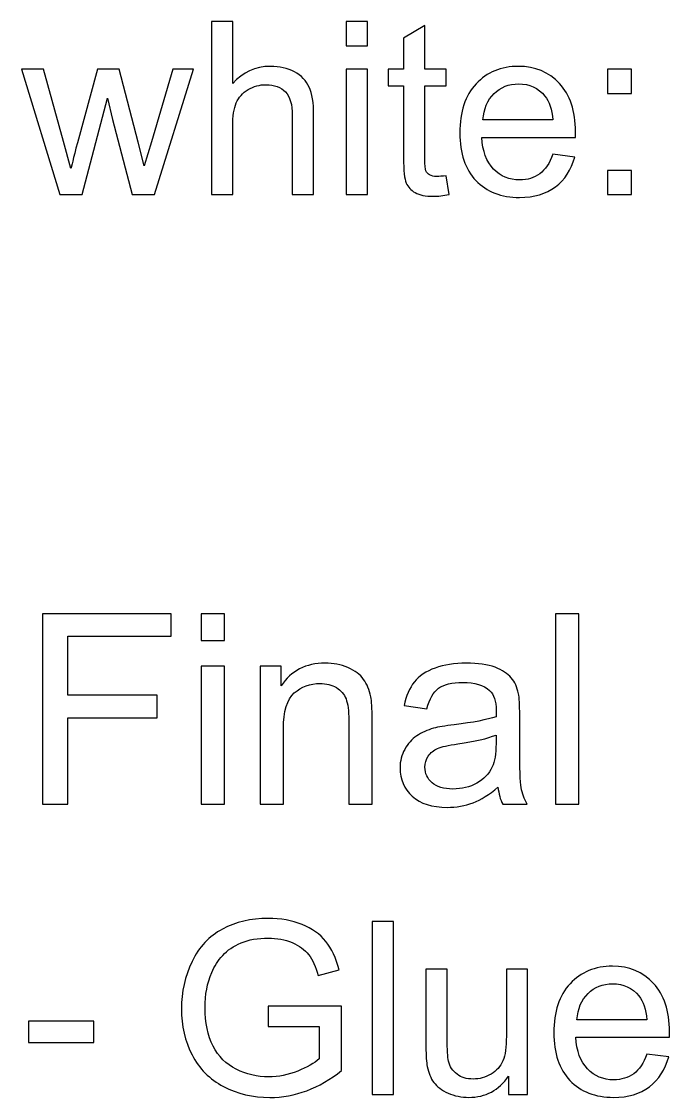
# Model space of a CAD drawing. Header units: centimetres. Extents: x -233 to -82, y 123 to 153.
# Drawn here: x -170.615 to -169.67, y 141.004 to 142.573 of the extents above; entities that cross this region are included whole.
import ezdxf

# ---------------------------------------------------------------- set-up
doc = ezdxf.new("R2010")
doc.units = ezdxf.units.CM
doc.header["$MEASUREMENT"] = 0
doc.layers.add('layer 1', color=7, linetype='Continuous')

msp = doc.modelspace()

# ---------------------------------------------------------------- linework, layer by layer
at = {"layer": 'layer 1'}
for points, knots in [([(-170.3377, 142.32027), (-170.3377, 142.32027), (-170.3377, 142.57277), (-170.3377, 142.57277), (-170.3377, 142.57277), (-170.3377, 142.57277), (-170.3067, 142.57277), (-170.3067, 142.57277), (-170.3067, 142.57277), (-170.3067, 142.57277), (-170.3067, 142.48217), (-170.3067, 142.48217), (-170.3067, 142.48217), (-170.2922, 142.49897), (-170.274, 142.50737), (-170.252, 142.50737), (-170.252, 142.50737), (-170.2384, 142.50737), (-170.2266, 142.50467), (-170.2166, 142.49937), (-170.2166, 142.49937), (-170.2067, 142.49397), (-170.1995, 142.48657), (-170.1952, 142.47717), (-170.1952, 142.47717), (-170.1909, 142.46777), (-170.1887, 142.45407), (-170.1887, 142.43617), (-170.1887, 142.43617), (-170.1887, 142.43617), (-170.1887, 142.32027), (-170.1887, 142.32027), (-170.1887, 142.32027), (-170.1887, 142.32027), (-170.2198, 142.32027), (-170.2198, 142.32027), (-170.2198, 142.32027), (-170.2198, 142.32027), (-170.2198, 142.43617), (-170.2198, 142.43617), (-170.2198, 142.43617), (-170.2198, 142.45167), (-170.2231, 142.46297), (-170.2298, 142.47007), (-170.2298, 142.47007), (-170.2365, 142.47717), (-170.246, 142.48067), (-170.2583, 142.48067), (-170.2583, 142.48067), (-170.2675, 142.48067), (-170.2761, 142.47827), (-170.2842, 142.47357), (-170.2842, 142.47357), (-170.2923, 142.46877), (-170.2981, 142.46227), (-170.3015, 142.45417), (-170.3015, 142.45417), (-170.305, 142.44597), (-170.3067, 142.43467), (-170.3067, 142.42037), (-170.3067, 142.42037), (-170.3067, 142.42037), (-170.3067, 142.32027), (-170.3067, 142.32027), (-170.3067, 142.32027), (-170.3067, 142.32027), (-170.3377, 142.32027), (-170.3377, 142.32027)], [0, 0, 0, 0, 0.0555556, 0.0555556, 0.0555556, 0.0555556, 0.1111111, 0.1111111, 0.1111111, 0.1111111, 0.1666667, 0.1666667, 0.1666667, 0.1666667, 0.2222222, 0.2222222, 0.2222222, 0.2222222, 0.2777778, 0.2777778, 0.2777778, 0.2777778, 0.3333333, 0.3333333, 0.3333333, 0.3333333, 0.3888889, 0.3888889, 0.3888889, 0.3888889, 0.4444444, 0.4444444, 0.4444444, 0.4444444, 0.5, 0.5, 0.5, 0.5, 0.5555556, 0.5555556, 0.5555556, 0.5555556, 0.6111111, 0.6111111, 0.6111111, 0.6111111, 0.6666667, 0.6666667, 0.6666667, 0.6666667, 0.7222222, 0.7222222, 0.7222222, 0.7222222, 0.7777778, 0.7777778, 0.7777778, 0.7777778, 0.8333333, 0.8333333, 0.8333333, 0.8333333, 0.8888889, 0.8888889, 0.8888889, 0.8888889, 1, 1, 1, 1]), ([(-170.1414, 142.53717), (-170.1414, 142.53717), (-170.1414, 142.57277), (-170.1414, 142.57277), (-170.1414, 142.57277), (-170.1414, 142.57277), (-170.1104, 142.57277), (-170.1104, 142.57277), (-170.1104, 142.57277), (-170.1104, 142.57277), (-170.1104, 142.53717), (-170.1104, 142.53717), (-170.1104, 142.53717), (-170.1104, 142.53717), (-170.1414, 142.53717), (-170.1414, 142.53717)], [0, 0, 0, 0, 0.2, 0.2, 0.2, 0.2, 0.4, 0.4, 0.4, 0.4, 0.6, 0.6, 0.6, 0.6, 1, 1, 1, 1]), ([(-169.9954, 142.34797), (-169.9954, 142.34797), (-169.991, 142.32057), (-169.991, 142.32057), (-169.991, 142.32057), (-169.9997, 142.31877), (-170.0075, 142.31787), (-170.0144, 142.31787), (-170.0144, 142.31787), (-170.0257, 142.31787), (-170.0344, 142.31967), (-170.0406, 142.32327), (-170.0406, 142.32327), (-170.0468, 142.32677), (-170.0512, 142.33147), (-170.0537, 142.33727), (-170.0537, 142.33727), (-170.0562, 142.34307), (-170.0575, 142.35527), (-170.0575, 142.37387), (-170.0575, 142.37387), (-170.0575, 142.37387), (-170.0575, 142.47907), (-170.0575, 142.47907), (-170.0575, 142.47907), (-170.0575, 142.47907), (-170.0802, 142.47907), (-170.0802, 142.47907), (-170.0802, 142.47907), (-170.0802, 142.47907), (-170.0802, 142.50317), (-170.0802, 142.50317), (-170.0802, 142.50317), (-170.0802, 142.50317), (-170.0575, 142.50317), (-170.0575, 142.50317), (-170.0575, 142.50317), (-170.0575, 142.50317), (-170.0575, 142.54847), (-170.0575, 142.54847), (-170.0575, 142.54847), (-170.0575, 142.54847), (-170.0266, 142.56707), (-170.0266, 142.56707), (-170.0266, 142.56707), (-170.0266, 142.56707), (-170.0266, 142.50317), (-170.0266, 142.50317), (-170.0266, 142.50317), (-170.0266, 142.50317), (-169.9954, 142.50317), (-169.9954, 142.50317), (-169.9954, 142.50317), (-169.9954, 142.50317), (-169.9954, 142.47907), (-169.9954, 142.47907), (-169.9954, 142.47907), (-169.9954, 142.47907), (-170.0266, 142.47907), (-170.0266, 142.47907), (-170.0266, 142.47907), (-170.0266, 142.47907), (-170.0266, 142.37207), (-170.0266, 142.37207), (-170.0266, 142.37207), (-170.0266, 142.36327), (-170.0261, 142.35757), (-170.025, 142.35507), (-170.025, 142.35507), (-170.0239, 142.35257), (-170.0221, 142.35057), (-170.0196, 142.34907), (-170.0196, 142.34907), (-170.0171, 142.34757), (-170.0136, 142.34677), (-170.0091, 142.34677), (-170.0091, 142.34677), (-170.0056, 142.34677), (-170.0011, 142.34717), (-169.9954, 142.34797)], [0, 0, 0, 0, 0.047619, 0.047619, 0.047619, 0.047619, 0.0952381, 0.0952381, 0.0952381, 0.0952381, 0.1428571, 0.1428571, 0.1428571, 0.1428571, 0.1904762, 0.1904762, 0.1904762, 0.1904762, 0.2380952, 0.2380952, 0.2380952, 0.2380952, 0.2857143, 0.2857143, 0.2857143, 0.2857143, 0.3333333, 0.3333333, 0.3333333, 0.3333333, 0.3809524, 0.3809524, 0.3809524, 0.3809524, 0.4285714, 0.4285714, 0.4285714, 0.4285714, 0.4761905, 0.4761905, 0.4761905, 0.4761905, 0.5238095, 0.5238095, 0.5238095, 0.5238095, 0.5714286, 0.5714286, 0.5714286, 0.5714286, 0.6190476, 0.6190476, 0.6190476, 0.6190476, 0.6666667, 0.6666667, 0.6666667, 0.6666667, 0.7142857, 0.7142857, 0.7142857, 0.7142857, 0.7619048, 0.7619048, 0.7619048, 0.7619048, 0.8095238, 0.8095238, 0.8095238, 0.8095238, 0.8571429, 0.8571429, 0.8571429, 0.8571429, 0.9047619, 0.9047619, 0.9047619, 0.9047619, 1, 1, 1, 1]), ([(-169.8399, 142.37917), (-169.8399, 142.37917), (-169.8079, 142.37517), (-169.8079, 142.37517), (-169.8079, 142.37517), (-169.813, 142.35647), (-169.8223, 142.34197), (-169.836, 142.33167), (-169.836, 142.33167), (-169.8497, 142.32137), (-169.8671, 142.31617), (-169.8883, 142.31617), (-169.8883, 142.31617), (-169.9151, 142.31617), (-169.9363, 142.32437), (-169.952, 142.34087), (-169.952, 142.34087), (-169.9677, 142.35737), (-169.9755, 142.38047), (-169.9755, 142.41017), (-169.9755, 142.41017), (-169.9755, 142.44097), (-169.9676, 142.46487), (-169.9517, 142.48187), (-169.9517, 142.48187), (-169.9358, 142.49887), (-169.9153, 142.50737), (-169.89, 142.50737), (-169.89, 142.50737), (-169.8656, 142.50737), (-169.8456, 142.49907), (-169.8301, 142.48237), (-169.8301, 142.48237), (-169.8146, 142.46567), (-169.8068, 142.44227), (-169.8068, 142.41207), (-169.8068, 142.41207), (-169.8068, 142.41027), (-169.8069, 142.40747), (-169.807, 142.40377), (-169.807, 142.40377), (-169.807, 142.40377), (-169.9434, 142.40377), (-169.9434, 142.40377), (-169.9434, 142.40377), (-169.9423, 142.38367), (-169.9366, 142.36837), (-169.9264, 142.35767), (-169.9264, 142.35767), (-169.9162, 142.34697), (-169.9034, 142.34167), (-169.8881, 142.34167), (-169.8881, 142.34167), (-169.8768, 142.34167), (-169.8671, 142.34467), (-169.859, 142.35067), (-169.859, 142.35067), (-169.851, 142.35657), (-169.8446, 142.36607), (-169.8399, 142.37917)], [0, 0, 0, 0, 0.0625, 0.0625, 0.0625, 0.0625, 0.125, 0.125, 0.125, 0.125, 0.1875, 0.1875, 0.1875, 0.1875, 0.25, 0.25, 0.25, 0.25, 0.3125, 0.3125, 0.3125, 0.3125, 0.375, 0.375, 0.375, 0.375, 0.4375, 0.4375, 0.4375, 0.4375, 0.5, 0.5, 0.5, 0.5, 0.5625, 0.5625, 0.5625, 0.5625, 0.625, 0.625, 0.625, 0.625, 0.6875, 0.6875, 0.6875, 0.6875, 0.75, 0.75, 0.75, 0.75, 0.8125, 0.8125, 0.8125, 0.8125, 0.875, 0.875, 0.875, 0.875, 1, 1, 1, 1]), ([(-170.5588, 142.32027), (-170.5588, 142.32027), (-170.6148, 142.50317), (-170.6148, 142.50317), (-170.6148, 142.50317), (-170.6148, 142.50317), (-170.5827, 142.50317), (-170.5827, 142.50317), (-170.5827, 142.50317), (-170.5827, 142.50317), (-170.5536, 142.39757), (-170.5536, 142.39757), (-170.5536, 142.39757), (-170.5536, 142.39757), (-170.5428, 142.35837), (-170.5428, 142.35837), (-170.5428, 142.35837), (-170.5423, 142.36027), (-170.5392, 142.37287), (-170.5333, 142.39607), (-170.5333, 142.39607), (-170.5333, 142.39607), (-170.5042, 142.50317), (-170.5042, 142.50317), (-170.5042, 142.50317), (-170.5042, 142.50317), (-170.4723, 142.50317), (-170.4723, 142.50317), (-170.4723, 142.50317), (-170.4723, 142.50317), (-170.4449, 142.39707), (-170.4449, 142.39707), (-170.4449, 142.39707), (-170.4449, 142.39707), (-170.4358, 142.36217), (-170.4358, 142.36217), (-170.4358, 142.36217), (-170.4358, 142.36217), (-170.4253, 142.39747), (-170.4253, 142.39747), (-170.4253, 142.39747), (-170.4253, 142.39747), (-170.3939, 142.50317), (-170.3939, 142.50317), (-170.3939, 142.50317), (-170.3939, 142.50317), (-170.3638, 142.50317), (-170.3638, 142.50317), (-170.3638, 142.50317), (-170.3638, 142.50317), (-170.421, 142.32027), (-170.421, 142.32027), (-170.421, 142.32027), (-170.421, 142.32027), (-170.4532, 142.32027), (-170.4532, 142.32027), (-170.4532, 142.32027), (-170.4532, 142.32027), (-170.4823, 142.42987), (-170.4823, 142.42987), (-170.4823, 142.42987), (-170.4823, 142.42987), (-170.4894, 142.46097), (-170.4894, 142.46097), (-170.4894, 142.46097), (-170.4894, 142.46097), (-170.5264, 142.32027), (-170.5264, 142.32027), (-170.5264, 142.32027), (-170.5264, 142.32027), (-170.5588, 142.32027), (-170.5588, 142.32027)], [0, 0, 0, 0, 0.0526316, 0.0526316, 0.0526316, 0.0526316, 0.1052632, 0.1052632, 0.1052632, 0.1052632, 0.1578947, 0.1578947, 0.1578947, 0.1578947, 0.2105263, 0.2105263, 0.2105263, 0.2105263, 0.2631579, 0.2631579, 0.2631579, 0.2631579, 0.3157895, 0.3157895, 0.3157895, 0.3157895, 0.3684211, 0.3684211, 0.3684211, 0.3684211, 0.4210526, 0.4210526, 0.4210526, 0.4210526, 0.4736842, 0.4736842, 0.4736842, 0.4736842, 0.5263158, 0.5263158, 0.5263158, 0.5263158, 0.5789474, 0.5789474, 0.5789474, 0.5789474, 0.6315789, 0.6315789, 0.6315789, 0.6315789, 0.6842105, 0.6842105, 0.6842105, 0.6842105, 0.7368421, 0.7368421, 0.7368421, 0.7368421, 0.7894737, 0.7894737, 0.7894737, 0.7894737, 0.8421053, 0.8421053, 0.8421053, 0.8421053, 0.8947368, 0.8947368, 0.8947368, 0.8947368, 1, 1, 1, 1]), ([(-170.1414, 142.32027), (-170.1414, 142.32027), (-170.1414, 142.50317), (-170.1414, 142.50317), (-170.1414, 142.50317), (-170.1414, 142.50317), (-170.1104, 142.50317), (-170.1104, 142.50317), (-170.1104, 142.50317), (-170.1104, 142.50317), (-170.1104, 142.32027), (-170.1104, 142.32027), (-170.1104, 142.32027), (-170.1104, 142.32027), (-170.1414, 142.32027), (-170.1414, 142.32027)], [0, 0, 0, 0, 0.2, 0.2, 0.2, 0.2, 0.4, 0.4, 0.4, 0.4, 0.6, 0.6, 0.6, 0.6, 1, 1, 1, 1]), ([(-169.7603, 142.46787), (-169.7603, 142.46787), (-169.7603, 142.50317), (-169.7603, 142.50317), (-169.7603, 142.50317), (-169.7603, 142.50317), (-169.725, 142.50317), (-169.725, 142.50317), (-169.725, 142.50317), (-169.725, 142.50317), (-169.725, 142.46787), (-169.725, 142.46787), (-169.725, 142.46787), (-169.725, 142.46787), (-169.7603, 142.46787), (-169.7603, 142.46787)], [0, 0, 0, 0, 0.2, 0.2, 0.2, 0.2, 0.4, 0.4, 0.4, 0.4, 0.6, 0.6, 0.6, 0.6, 1, 1, 1, 1]), ([(-169.9417, 142.42927), (-169.9417, 142.42927), (-169.8396, 142.42927), (-169.8396, 142.42927), (-169.8396, 142.42927), (-169.8409, 142.44467), (-169.8448, 142.45627), (-169.8513, 142.46397), (-169.8513, 142.46397), (-169.8612, 142.47587), (-169.874, 142.48187), (-169.8897, 142.48187), (-169.8897, 142.48187), (-169.904, 142.48187), (-169.9159, 142.47707), (-169.9256, 142.46757), (-169.9256, 142.46757), (-169.9353, 142.45807), (-169.9407, 142.44527), (-169.9417, 142.42927)], [0, 0, 0, 0, 0.1666667, 0.1666667, 0.1666667, 0.1666667, 0.3333333, 0.3333333, 0.3333333, 0.3333333, 0.5, 0.5, 0.5, 0.5, 0.6666667, 0.6666667, 0.6666667, 0.6666667, 1, 1, 1, 1]), ([(-169.7603, 142.32027), (-169.7603, 142.32027), (-169.7603, 142.35557), (-169.7603, 142.35557), (-169.7603, 142.35557), (-169.7603, 142.35557), (-169.725, 142.35557), (-169.725, 142.35557), (-169.725, 142.35557), (-169.725, 142.35557), (-169.725, 142.32027), (-169.725, 142.32027), (-169.725, 142.32027), (-169.725, 142.32027), (-169.7603, 142.32027), (-169.7603, 142.32027)], [0, 0, 0, 0, 0.2, 0.2, 0.2, 0.2, 0.4, 0.4, 0.4, 0.4, 0.6, 0.6, 0.6, 0.6, 1, 1, 1, 1]), ([(-170.58401, 141.4313), (-170.58401, 141.4313), (-170.58401, 141.70905), (-170.58401, 141.70905), (-170.58401, 141.70905), (-170.58401, 141.70905), (-170.39657, 141.70905), (-170.39657, 141.70905), (-170.39657, 141.70905), (-170.39657, 141.70905), (-170.39657, 141.67627), (-170.39657, 141.67627), (-170.39657, 141.67627), (-170.39657, 141.67627), (-170.54716, 141.67627), (-170.54716, 141.67627), (-170.54716, 141.67627), (-170.54716, 141.67627), (-170.54716, 141.59025), (-170.54716, 141.59025), (-170.54716, 141.59025), (-170.54716, 141.59025), (-170.41681, 141.59025), (-170.41681, 141.59025), (-170.41681, 141.59025), (-170.41681, 141.59025), (-170.41681, 141.55747), (-170.41681, 141.55747), (-170.41681, 141.55747), (-170.41681, 141.55747), (-170.54716, 141.55747), (-170.54716, 141.55747), (-170.54716, 141.55747), (-170.54716, 141.55747), (-170.54716, 141.4313), (-170.54716, 141.4313), (-170.54716, 141.4313), (-170.54716, 141.4313), (-170.58401, 141.4313), (-170.58401, 141.4313)], [0, 0, 0, 0, 0.0909091, 0.0909091, 0.0909091, 0.0909091, 0.1818182, 0.1818182, 0.1818182, 0.1818182, 0.2727273, 0.2727273, 0.2727273, 0.2727273, 0.3636364, 0.3636364, 0.3636364, 0.3636364, 0.4545455, 0.4545455, 0.4545455, 0.4545455, 0.5454545, 0.5454545, 0.5454545, 0.5454545, 0.6363636, 0.6363636, 0.6363636, 0.6363636, 0.7272727, 0.7272727, 0.7272727, 0.7272727, 0.8181818, 0.8181818, 0.8181818, 0.8181818, 1, 1, 1, 1]), ([(-170.35301, 141.66989), (-170.35301, 141.66989), (-170.35301, 141.70905), (-170.35301, 141.70905), (-170.35301, 141.70905), (-170.35301, 141.70905), (-170.31891, 141.70905), (-170.31891, 141.70905), (-170.31891, 141.70905), (-170.31891, 141.70905), (-170.31891, 141.66989), (-170.31891, 141.66989), (-170.31891, 141.66989), (-170.31891, 141.66989), (-170.35301, 141.66989), (-170.35301, 141.66989)], [0, 0, 0, 0, 0.2, 0.2, 0.2, 0.2, 0.4, 0.4, 0.4, 0.4, 0.6, 0.6, 0.6, 0.6, 1, 1, 1, 1]), ([(-169.83601, 141.4313), (-169.83601, 141.4313), (-169.83601, 141.70905), (-169.83601, 141.70905), (-169.83601, 141.70905), (-169.83601, 141.70905), (-169.80191, 141.70905), (-169.80191, 141.70905), (-169.80191, 141.70905), (-169.80191, 141.70905), (-169.80191, 141.4313), (-169.80191, 141.4313), (-169.80191, 141.4313), (-169.80191, 141.4313), (-169.83601, 141.4313), (-169.83601, 141.4313)], [0, 0, 0, 0, 0.2, 0.2, 0.2, 0.2, 0.4, 0.4, 0.4, 0.4, 0.6, 0.6, 0.6, 0.6, 1, 1, 1, 1]), ([(-170.35301, 141.4313), (-170.35301, 141.4313), (-170.35301, 141.63249), (-170.35301, 141.63249), (-170.35301, 141.63249), (-170.35301, 141.63249), (-170.31891, 141.63249), (-170.31891, 141.63249), (-170.31891, 141.63249), (-170.31891, 141.63249), (-170.31891, 141.4313), (-170.31891, 141.4313), (-170.31891, 141.4313), (-170.31891, 141.4313), (-170.35301, 141.4313), (-170.35301, 141.4313)], [0, 0, 0, 0, 0.2, 0.2, 0.2, 0.2, 0.4, 0.4, 0.4, 0.4, 0.6, 0.6, 0.6, 0.6, 1, 1, 1, 1]), ([(-170.26688, 141.4313), (-170.26688, 141.4313), (-170.26688, 141.63249), (-170.26688, 141.63249), (-170.26688, 141.63249), (-170.26688, 141.63249), (-170.23619, 141.63249), (-170.23619, 141.63249), (-170.23619, 141.63249), (-170.23619, 141.63249), (-170.23619, 141.60389), (-170.23619, 141.60389), (-170.23619, 141.60389), (-170.22145, 141.626), (-170.20011, 141.63711), (-170.17217, 141.63711), (-170.17217, 141.63711), (-170.16007, 141.63711), (-170.14896, 141.63491), (-170.13873, 141.63062), (-170.13873, 141.63062), (-170.1285, 141.62622), (-170.12091, 141.6205), (-170.11585, 141.61346), (-170.11585, 141.61346), (-170.1109, 141.60631), (-170.10738, 141.59795), (-170.10529, 141.58816), (-170.10529, 141.58816), (-170.10408, 141.58189), (-170.10342, 141.57078), (-170.10342, 141.55505), (-170.10342, 141.55505), (-170.10342, 141.55505), (-170.10342, 141.4313), (-170.10342, 141.4313), (-170.10342, 141.4313), (-170.10342, 141.4313), (-170.13752, 141.4313), (-170.13752, 141.4313), (-170.13752, 141.4313), (-170.13752, 141.4313), (-170.13752, 141.55373), (-170.13752, 141.55373), (-170.13752, 141.55373), (-170.13752, 141.56759), (-170.13884, 141.57793), (-170.14148, 141.58486), (-170.14148, 141.58486), (-170.14412, 141.59179), (-170.14885, 141.59729), (-170.15556, 141.60136), (-170.15556, 141.60136), (-170.16238, 141.60543), (-170.1703, 141.60752), (-170.17943, 141.60752), (-170.17943, 141.60752), (-170.19395, 141.60752), (-170.20649, 141.6029), (-170.21694, 141.59366), (-170.21694, 141.59366), (-170.2275, 141.58442), (-170.23278, 141.56693), (-170.23278, 141.54119), (-170.23278, 141.54119), (-170.23278, 141.54119), (-170.23278, 141.4313), (-170.23278, 141.4313), (-170.23278, 141.4313), (-170.23278, 141.4313), (-170.26688, 141.4313), (-170.26688, 141.4313)], [0, 0, 0, 0, 0.0526316, 0.0526316, 0.0526316, 0.0526316, 0.1052632, 0.1052632, 0.1052632, 0.1052632, 0.1578947, 0.1578947, 0.1578947, 0.1578947, 0.2105263, 0.2105263, 0.2105263, 0.2105263, 0.2631579, 0.2631579, 0.2631579, 0.2631579, 0.3157895, 0.3157895, 0.3157895, 0.3157895, 0.3684211, 0.3684211, 0.3684211, 0.3684211, 0.4210526, 0.4210526, 0.4210526, 0.4210526, 0.4736842, 0.4736842, 0.4736842, 0.4736842, 0.5263158, 0.5263158, 0.5263158, 0.5263158, 0.5789474, 0.5789474, 0.5789474, 0.5789474, 0.6315789, 0.6315789, 0.6315789, 0.6315789, 0.6842105, 0.6842105, 0.6842105, 0.6842105, 0.7368421, 0.7368421, 0.7368421, 0.7368421, 0.7894737, 0.7894737, 0.7894737, 0.7894737, 0.8421053, 0.8421053, 0.8421053, 0.8421053, 0.8947368, 0.8947368, 0.8947368, 0.8947368, 1, 1, 1, 1]), ([(-169.91983, 141.45616), (-169.93248, 141.44538), (-169.94458, 141.43779), (-169.95624, 141.43339), (-169.95624, 141.43339), (-169.96801, 141.42899), (-169.98055, 141.42679), (-169.99386, 141.42679), (-169.99386, 141.42679), (-170.01597, 141.42679), (-170.03302, 141.43218), (-170.0449, 141.44296), (-170.0449, 141.44296), (-170.05678, 141.45374), (-170.06272, 141.46749), (-170.06272, 141.48432), (-170.06272, 141.48432), (-170.06272, 141.49422), (-170.06041, 141.50324), (-170.0559, 141.51138), (-170.0559, 141.51138), (-170.05139, 141.51952), (-170.04556, 141.52601), (-170.0383, 141.53096), (-170.0383, 141.53096), (-170.03104, 141.53591), (-170.0229, 141.53965), (-170.01377, 141.54218), (-170.01377, 141.54218), (-170.00706, 141.54394), (-169.99705, 141.54559), (-169.98352, 141.54724), (-169.98352, 141.54724), (-169.95591, 141.55054), (-169.93567, 141.5545), (-169.92269, 141.55901), (-169.92269, 141.55901), (-169.92258, 141.56374), (-169.92247, 141.56671), (-169.92247, 141.56792), (-169.92247, 141.56792), (-169.92247, 141.58178), (-169.92566, 141.59157), (-169.93215, 141.59729), (-169.93215, 141.59729), (-169.94084, 141.60499), (-169.95382, 141.60884), (-169.97098, 141.60884), (-169.97098, 141.60884), (-169.98704, 141.60884), (-169.99892, 141.60609), (-170.00651, 141.60048), (-170.00651, 141.60048), (-170.0141, 141.59487), (-170.01982, 141.58486), (-170.02345, 141.57056), (-170.02345, 141.57056), (-170.02345, 141.57056), (-170.05678, 141.57507), (-170.05678, 141.57507), (-170.05678, 141.57507), (-170.05381, 141.58937), (-170.04875, 141.60092), (-170.04182, 141.60972), (-170.04182, 141.60972), (-170.03489, 141.61841), (-170.02477, 141.62523), (-170.01168, 141.62996), (-170.01168, 141.62996), (-169.99859, 141.63469), (-169.9833, 141.63711), (-169.96603, 141.63711), (-169.96603, 141.63711), (-169.94887, 141.63711), (-169.9349, 141.63513), (-169.92412, 141.63106), (-169.92412, 141.63106), (-169.91345, 141.62699), (-169.90553, 141.62182), (-169.90047, 141.61577), (-169.90047, 141.61577), (-169.89541, 141.60961), (-169.89189, 141.60191), (-169.88991, 141.59256), (-169.88991, 141.59256), (-169.8887, 141.58673), (-169.88815, 141.57628), (-169.88815, 141.5611), (-169.88815, 141.5611), (-169.88815, 141.5611), (-169.88815, 141.51567), (-169.88815, 141.51567), (-169.88815, 141.51567), (-169.88815, 141.48388), (-169.88738, 141.46386), (-169.88595, 141.4555), (-169.88595, 141.4555), (-169.88452, 141.44703), (-169.88166, 141.439), (-169.87737, 141.4313), (-169.87737, 141.4313), (-169.87737, 141.4313), (-169.91301, 141.4313), (-169.91301, 141.4313), (-169.91301, 141.4313), (-169.91653, 141.43834), (-169.91884, 141.44659), (-169.91983, 141.45616)], [0, 0, 0, 0, 0.0357143, 0.0357143, 0.0357143, 0.0357143, 0.0714286, 0.0714286, 0.0714286, 0.0714286, 0.1071429, 0.1071429, 0.1071429, 0.1071429, 0.1428571, 0.1428571, 0.1428571, 0.1428571, 0.1785714, 0.1785714, 0.1785714, 0.1785714, 0.2142857, 0.2142857, 0.2142857, 0.2142857, 0.25, 0.25, 0.25, 0.25, 0.2857143, 0.2857143, 0.2857143, 0.2857143, 0.3214286, 0.3214286, 0.3214286, 0.3214286, 0.3571429, 0.3571429, 0.3571429, 0.3571429, 0.3928571, 0.3928571, 0.3928571, 0.3928571, 0.4285714, 0.4285714, 0.4285714, 0.4285714, 0.4642857, 0.4642857, 0.4642857, 0.4642857, 0.5, 0.5, 0.5, 0.5, 0.5357143, 0.5357143, 0.5357143, 0.5357143, 0.5714286, 0.5714286, 0.5714286, 0.5714286, 0.6071429, 0.6071429, 0.6071429, 0.6071429, 0.6428571, 0.6428571, 0.6428571, 0.6428571, 0.6785714, 0.6785714, 0.6785714, 0.6785714, 0.7142857, 0.7142857, 0.7142857, 0.7142857, 0.75, 0.75, 0.75, 0.75, 0.7857143, 0.7857143, 0.7857143, 0.7857143, 0.8214286, 0.8214286, 0.8214286, 0.8214286, 0.8571429, 0.8571429, 0.8571429, 0.8571429, 0.8928571, 0.8928571, 0.8928571, 0.8928571, 0.9285714, 0.9285714, 0.9285714, 0.9285714, 1, 1, 1, 1]), ([(-169.92269, 141.53228), (-169.93501, 141.52722), (-169.9536, 141.52293), (-169.97835, 141.51941), (-169.97835, 141.51941), (-169.99232, 141.51732), (-170.00222, 141.51512), (-170.00805, 141.51259), (-170.00805, 141.51259), (-170.01388, 141.51006), (-170.01839, 141.50643), (-170.02158, 141.50159), (-170.02158, 141.50159), (-170.02477, 141.49664), (-170.02631, 141.49125), (-170.02631, 141.48531), (-170.02631, 141.48531), (-170.02631, 141.47618), (-170.0229, 141.4687), (-170.01597, 141.46265), (-170.01597, 141.46265), (-170.00904, 141.4566), (-169.99903, 141.45352), (-169.98572, 141.45352), (-169.98572, 141.45352), (-169.97263, 141.45352), (-169.96086, 141.45638), (-169.95063, 141.4621), (-169.95063, 141.4621), (-169.9404, 141.46782), (-169.93292, 141.47563), (-169.92819, 141.48564), (-169.92819, 141.48564), (-169.92456, 141.49334), (-169.92269, 141.50467), (-169.92269, 141.51974), (-169.92269, 141.51974), (-169.92269, 141.51974), (-169.92269, 141.53228), (-169.92269, 141.53228)], [0, 0, 0, 0, 0.0909091, 0.0909091, 0.0909091, 0.0909091, 0.1818182, 0.1818182, 0.1818182, 0.1818182, 0.2727273, 0.2727273, 0.2727273, 0.2727273, 0.3636364, 0.3636364, 0.3636364, 0.3636364, 0.4545455, 0.4545455, 0.4545455, 0.4545455, 0.5454545, 0.5454545, 0.5454545, 0.5454545, 0.6363636, 0.6363636, 0.6363636, 0.6363636, 0.7272727, 0.7272727, 0.7272727, 0.7272727, 0.8181818, 0.8181818, 0.8181818, 0.8181818, 1, 1, 1, 1]), ([(-170.2549, 141.10697), (-170.2549, 141.10697), (-170.2549, 141.13667), (-170.2549, 141.13667), (-170.2549, 141.13667), (-170.2549, 141.13667), (-170.1479, 141.13677), (-170.1479, 141.13677), (-170.1479, 141.13677), (-170.1479, 141.13677), (-170.1479, 141.04307), (-170.1479, 141.04307), (-170.1479, 141.04307), (-170.1644, 141.02997), (-170.1813, 141.02017), (-170.1987, 141.01357), (-170.1987, 141.01357), (-170.2162, 141.00697), (-170.2341, 141.00367), (-170.2525, 141.00367), (-170.2525, 141.00367), (-170.2773, 141.00367), (-170.2998, 141.00897), (-170.3201, 141.01967), (-170.3201, 141.01967), (-170.3404, 141.03027), (-170.3557, 141.04557), (-170.366, 141.06567), (-170.366, 141.06567), (-170.3763, 141.08577), (-170.3815, 141.10817), (-170.3815, 141.13307), (-170.3815, 141.13307), (-170.3815, 141.15757), (-170.3764, 141.18057), (-170.3661, 141.20187), (-170.3661, 141.20187), (-170.3558, 141.22317), (-170.341, 141.23897), (-170.3217, 141.24927), (-170.3217, 141.24927), (-170.3024, 141.25957), (-170.2802, 141.26477), (-170.2551, 141.26477), (-170.2551, 141.26477), (-170.2368, 141.26477), (-170.2203, 141.26187), (-170.2055, 141.25597), (-170.2055, 141.25597), (-170.1908, 141.25007), (-170.1792, 141.24177), (-170.1708, 141.23127), (-170.1708, 141.23127), (-170.1625, 141.22067), (-170.1561, 141.20687), (-170.1517, 141.18987), (-170.1517, 141.18987), (-170.1517, 141.18987), (-170.1819, 141.18157), (-170.1819, 141.18157), (-170.1819, 141.18157), (-170.1857, 141.19447), (-170.1904, 141.20457), (-170.196, 141.21197), (-170.196, 141.21197), (-170.2016, 141.21927), (-170.2096, 141.22517), (-170.2201, 141.22957), (-170.2201, 141.22957), (-170.2306, 141.23397), (-170.2422, 141.23617), (-170.2549, 141.23617), (-170.2549, 141.23617), (-170.2702, 141.23617), (-170.2834, 141.23387), (-170.2945, 141.22927), (-170.2945, 141.22927), (-170.3056, 141.22457), (-170.3146, 141.21847), (-170.3214, 141.21087), (-170.3214, 141.21087), (-170.3283, 141.20327), (-170.3336, 141.19497), (-170.3374, 141.18587), (-170.3374, 141.18587), (-170.3439, 141.17027), (-170.3471, 141.15337), (-170.3471, 141.13507), (-170.3471, 141.13507), (-170.3471, 141.11257), (-170.3432, 141.09377), (-170.3354, 141.07867), (-170.3354, 141.07867), (-170.3277, 141.06347), (-170.3164, 141.05217), (-170.3016, 141.04487), (-170.3016, 141.04487), (-170.2868, 141.03747), (-170.2711, 141.03377), (-170.2544, 141.03377), (-170.2544, 141.03377), (-170.2399, 141.03377), (-170.2258, 141.03657), (-170.212, 141.04217), (-170.212, 141.04217), (-170.1983, 141.04767), (-170.1878, 141.05367), (-170.1807, 141.05997), (-170.1807, 141.05997), (-170.1807, 141.05997), (-170.1807, 141.10697), (-170.1807, 141.10697), (-170.1807, 141.10697), (-170.1807, 141.10697), (-170.2549, 141.10697), (-170.2549, 141.10697)], [0, 0, 0, 0, 0.0333333, 0.0333333, 0.0333333, 0.0333333, 0.0666667, 0.0666667, 0.0666667, 0.0666667, 0.1, 0.1, 0.1, 0.1, 0.1333333, 0.1333333, 0.1333333, 0.1333333, 0.1666667, 0.1666667, 0.1666667, 0.1666667, 0.2, 0.2, 0.2, 0.2, 0.2333333, 0.2333333, 0.2333333, 0.2333333, 0.2666667, 0.2666667, 0.2666667, 0.2666667, 0.3, 0.3, 0.3, 0.3, 0.3333333, 0.3333333, 0.3333333, 0.3333333, 0.3666667, 0.3666667, 0.3666667, 0.3666667, 0.4, 0.4, 0.4, 0.4, 0.4333333, 0.4333333, 0.4333333, 0.4333333, 0.4666667, 0.4666667, 0.4666667, 0.4666667, 0.5, 0.5, 0.5, 0.5, 0.5333333, 0.5333333, 0.5333333, 0.5333333, 0.5666667, 0.5666667, 0.5666667, 0.5666667, 0.6, 0.6, 0.6, 0.6, 0.6333333, 0.6333333, 0.6333333, 0.6333333, 0.6666667, 0.6666667, 0.6666667, 0.6666667, 0.7, 0.7, 0.7, 0.7, 0.7333333, 0.7333333, 0.7333333, 0.7333333, 0.7666667, 0.7666667, 0.7666667, 0.7666667, 0.8, 0.8, 0.8, 0.8, 0.8333333, 0.8333333, 0.8333333, 0.8333333, 0.8666667, 0.8666667, 0.8666667, 0.8666667, 0.9, 0.9, 0.9, 0.9, 0.9333333, 0.9333333, 0.9333333, 0.9333333, 1, 1, 1, 1]), ([(-170.1033, 141.00797), (-170.1033, 141.00797), (-170.1033, 141.26047), (-170.1033, 141.26047), (-170.1033, 141.26047), (-170.1033, 141.26047), (-170.0723, 141.26047), (-170.0723, 141.26047), (-170.0723, 141.26047), (-170.0723, 141.26047), (-170.0723, 141.00797), (-170.0723, 141.00797), (-170.0723, 141.00797), (-170.0723, 141.00797), (-170.1033, 141.00797), (-170.1033, 141.00797)], [0, 0, 0, 0, 0.2, 0.2, 0.2, 0.2, 0.4, 0.4, 0.4, 0.4, 0.6, 0.6, 0.6, 0.6, 1, 1, 1, 1]), ([(-169.9044, 141.00797), (-169.9044, 141.00797), (-169.9044, 141.03487), (-169.9044, 141.03487), (-169.9044, 141.03487), (-169.9186, 141.01417), (-169.9379, 141.00387), (-169.9624, 141.00387), (-169.9624, 141.00387), (-169.9732, 141.00387), (-169.9833, 141.00597), (-169.9926, 141.01007), (-169.9926, 141.01007), (-170.002, 141.01417), (-170.009, 141.01937), (-170.0135, 141.02567), (-170.0135, 141.02567), (-170.018, 141.03187), (-170.0212, 141.03957), (-170.023, 141.04867), (-170.023, 141.04867), (-170.0243, 141.05477), (-170.0249, 141.06437), (-170.0249, 141.07757), (-170.0249, 141.07757), (-170.0249, 141.07757), (-170.0249, 141.19087), (-170.0249, 141.19087), (-170.0249, 141.19087), (-170.0249, 141.19087), (-169.9939, 141.19087), (-169.9939, 141.19087), (-169.9939, 141.19087), (-169.9939, 141.19087), (-169.9939, 141.08947), (-169.9939, 141.08947), (-169.9939, 141.08947), (-169.9939, 141.07327), (-169.9933, 141.06237), (-169.992, 141.05667), (-169.992, 141.05667), (-169.9901, 141.04857), (-169.9859, 141.04217), (-169.9796, 141.03757), (-169.9796, 141.03757), (-169.9733, 141.03287), (-169.9655, 141.03057), (-169.9562, 141.03057), (-169.9562, 141.03057), (-169.9469, 141.03057), (-169.9382, 141.03297), (-169.93, 141.03777), (-169.93, 141.03777), (-169.9219, 141.04247), (-169.9161, 141.04897), (-169.9127, 141.05717), (-169.9127, 141.05717), (-169.9093, 141.06537), (-169.9076, 141.07727), (-169.9076, 141.09287), (-169.9076, 141.09287), (-169.9076, 141.09287), (-169.9076, 141.19087), (-169.9076, 141.19087), (-169.9076, 141.19087), (-169.9076, 141.19087), (-169.8766, 141.19087), (-169.8766, 141.19087), (-169.8766, 141.19087), (-169.8766, 141.19087), (-169.8766, 141.00797), (-169.8766, 141.00797), (-169.8766, 141.00797), (-169.8766, 141.00797), (-169.9044, 141.00797), (-169.9044, 141.00797)], [0, 0, 0, 0, 0.05, 0.05, 0.05, 0.05, 0.1, 0.1, 0.1, 0.1, 0.15, 0.15, 0.15, 0.15, 0.2, 0.2, 0.2, 0.2, 0.25, 0.25, 0.25, 0.25, 0.3, 0.3, 0.3, 0.3, 0.35, 0.35, 0.35, 0.35, 0.4, 0.4, 0.4, 0.4, 0.45, 0.45, 0.45, 0.45, 0.5, 0.5, 0.5, 0.5, 0.55, 0.55, 0.55, 0.55, 0.6, 0.6, 0.6, 0.6, 0.65, 0.65, 0.65, 0.65, 0.7, 0.7, 0.7, 0.7, 0.75, 0.75, 0.75, 0.75, 0.8, 0.8, 0.8, 0.8, 0.85, 0.85, 0.85, 0.85, 0.9, 0.9, 0.9, 0.9, 1, 1, 1, 1]), ([(-169.7028, 141.06687), (-169.7028, 141.06687), (-169.6708, 141.06287), (-169.6708, 141.06287), (-169.6708, 141.06287), (-169.6759, 141.04417), (-169.6852, 141.02967), (-169.6989, 141.01937), (-169.6989, 141.01937), (-169.7126, 141.00907), (-169.73, 141.00387), (-169.7512, 141.00387), (-169.7512, 141.00387), (-169.778, 141.00387), (-169.7992, 141.01207), (-169.8149, 141.02857), (-169.8149, 141.02857), (-169.8306, 141.04507), (-169.8384, 141.06817), (-169.8384, 141.09787), (-169.8384, 141.09787), (-169.8384, 141.12867), (-169.8305, 141.15257), (-169.8146, 141.16957), (-169.8146, 141.16957), (-169.7987, 141.18657), (-169.7782, 141.19507), (-169.7529, 141.19507), (-169.7529, 141.19507), (-169.7285, 141.19507), (-169.7085, 141.18677), (-169.693, 141.17007), (-169.693, 141.17007), (-169.6775, 141.15337), (-169.6697, 141.12997), (-169.6697, 141.09977), (-169.6697, 141.09977), (-169.6697, 141.09797), (-169.6698, 141.09517), (-169.6699, 141.09147), (-169.6699, 141.09147), (-169.6699, 141.09147), (-169.8063, 141.09147), (-169.8063, 141.09147), (-169.8063, 141.09147), (-169.8052, 141.07137), (-169.7995, 141.05607), (-169.7893, 141.04537), (-169.7893, 141.04537), (-169.7791, 141.03467), (-169.7663, 141.02937), (-169.751, 141.02937), (-169.751, 141.02937), (-169.7397, 141.02937), (-169.73, 141.03237), (-169.7219, 141.03837), (-169.7219, 141.03837), (-169.7139, 141.04427), (-169.7075, 141.05377), (-169.7028, 141.06687)], [0, 0, 0, 0, 0.0625, 0.0625, 0.0625, 0.0625, 0.125, 0.125, 0.125, 0.125, 0.1875, 0.1875, 0.1875, 0.1875, 0.25, 0.25, 0.25, 0.25, 0.3125, 0.3125, 0.3125, 0.3125, 0.375, 0.375, 0.375, 0.375, 0.4375, 0.4375, 0.4375, 0.4375, 0.5, 0.5, 0.5, 0.5, 0.5625, 0.5625, 0.5625, 0.5625, 0.625, 0.625, 0.625, 0.625, 0.6875, 0.6875, 0.6875, 0.6875, 0.75, 0.75, 0.75, 0.75, 0.8125, 0.8125, 0.8125, 0.8125, 0.875, 0.875, 0.875, 0.875, 1, 1, 1, 1]), ([(-169.8046, 141.11697), (-169.8046, 141.11697), (-169.7025, 141.11697), (-169.7025, 141.11697), (-169.7025, 141.11697), (-169.7038, 141.13237), (-169.7077, 141.14397), (-169.7142, 141.15167), (-169.7142, 141.15167), (-169.7241, 141.16357), (-169.7369, 141.16957), (-169.7526, 141.16957), (-169.7526, 141.16957), (-169.7669, 141.16957), (-169.7788, 141.16477), (-169.7885, 141.15527), (-169.7885, 141.15527), (-169.7982, 141.14577), (-169.8036, 141.13297), (-169.8046, 141.11697)], [0, 0, 0, 0, 0.1666667, 0.1666667, 0.1666667, 0.1666667, 0.3333333, 0.3333333, 0.3333333, 0.3333333, 0.5, 0.5, 0.5, 0.5, 0.6666667, 0.6666667, 0.6666667, 0.6666667, 1, 1, 1, 1]), ([(-170.6046, 141.08377), (-170.6046, 141.08377), (-170.6046, 141.11497), (-170.6046, 141.11497), (-170.6046, 141.11497), (-170.6046, 141.11497), (-170.5093, 141.11497), (-170.5093, 141.11497), (-170.5093, 141.11497), (-170.5093, 141.11497), (-170.5093, 141.08377), (-170.5093, 141.08377), (-170.5093, 141.08377), (-170.5093, 141.08377), (-170.6046, 141.08377), (-170.6046, 141.08377)], [0, 0, 0, 0, 0.2, 0.2, 0.2, 0.2, 0.4, 0.4, 0.4, 0.4, 0.6, 0.6, 0.6, 0.6, 1, 1, 1, 1])]:
    msp.add_open_spline(points, degree=3, knots=knots, dxfattribs=at)

doc.saveas('drawing.dxf')
